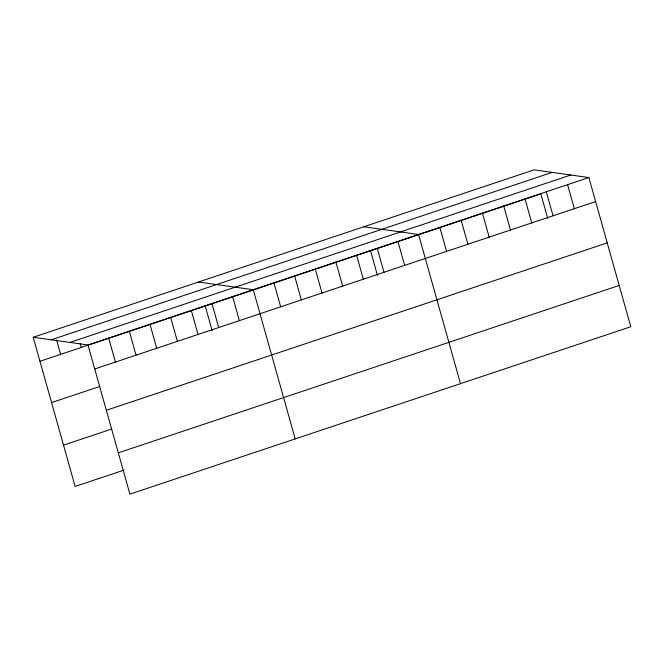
<?xml version="1.0" encoding="UTF-8"?>
<svg xmlns="http://www.w3.org/2000/svg" width="664" height="664" viewBox="0 0 664 664"><rect width="100%" height="100%" fill="white"/><g stroke="black" fill="none" stroke-linecap="round" stroke-linejoin="round"><path stroke-width="1" d="M33.2 337.271L534.088 169.851L588.868 177.554L630.8 326.729L129.912 494.149L87.988 344.973L33.2 337.271L75.132 486.446L124.326 470.004M51.277 339.81L552.166 172.391M69.903 342.433L570.791 175.014M87.988 344.973L588.868 177.554M39.948 361.274L540.828 193.855L547.742 218.439M94.728 368.985L595.616 201.557M51.56 402.583L99.766 386.465M106.34 410.286L607.228 242.866M63.52 445.137L111.735 429.027M118.308 452.848L619.188 285.429M363.781 226.773L418.569 234.475L460.501 383.651M198.494 282.017L253.274 289.728L295.206 438.904M567.579 184.675L574.327 208.679M546.289 191.788L553.037 215.792M525.008 198.901L531.756 222.905M503.719 206.014L510.467 230.026M482.429 213.136L489.177 237.139M461.14 220.249L467.888 244.252M439.858 227.362L446.606 251.365M397.91 241.389L404.658 265.392M377.243 248.294L383.991 272.298M370.529 250.776L377.442 275.361M356.585 255.2L363.332 279.204M335.926 262.106L342.674 286.109M315.259 269.011L322.007 293.015M294.6 275.917L301.348 299.921M273.942 282.822L280.681 306.826M232.616 296.634L239.364 320.637M211.957 303.539L218.697 327.543M205.242 306.021L212.148 330.614M191.29 310.445L198.038 334.448M170.631 317.351L177.379 341.354M149.973 324.256L156.712 348.26M129.306 331.162L136.054 355.165M108.647 338.067L115.395 362.071M80.195 343.62L81.274 347.463M56.565 339.968L60.607 354.368"/></g></svg>
